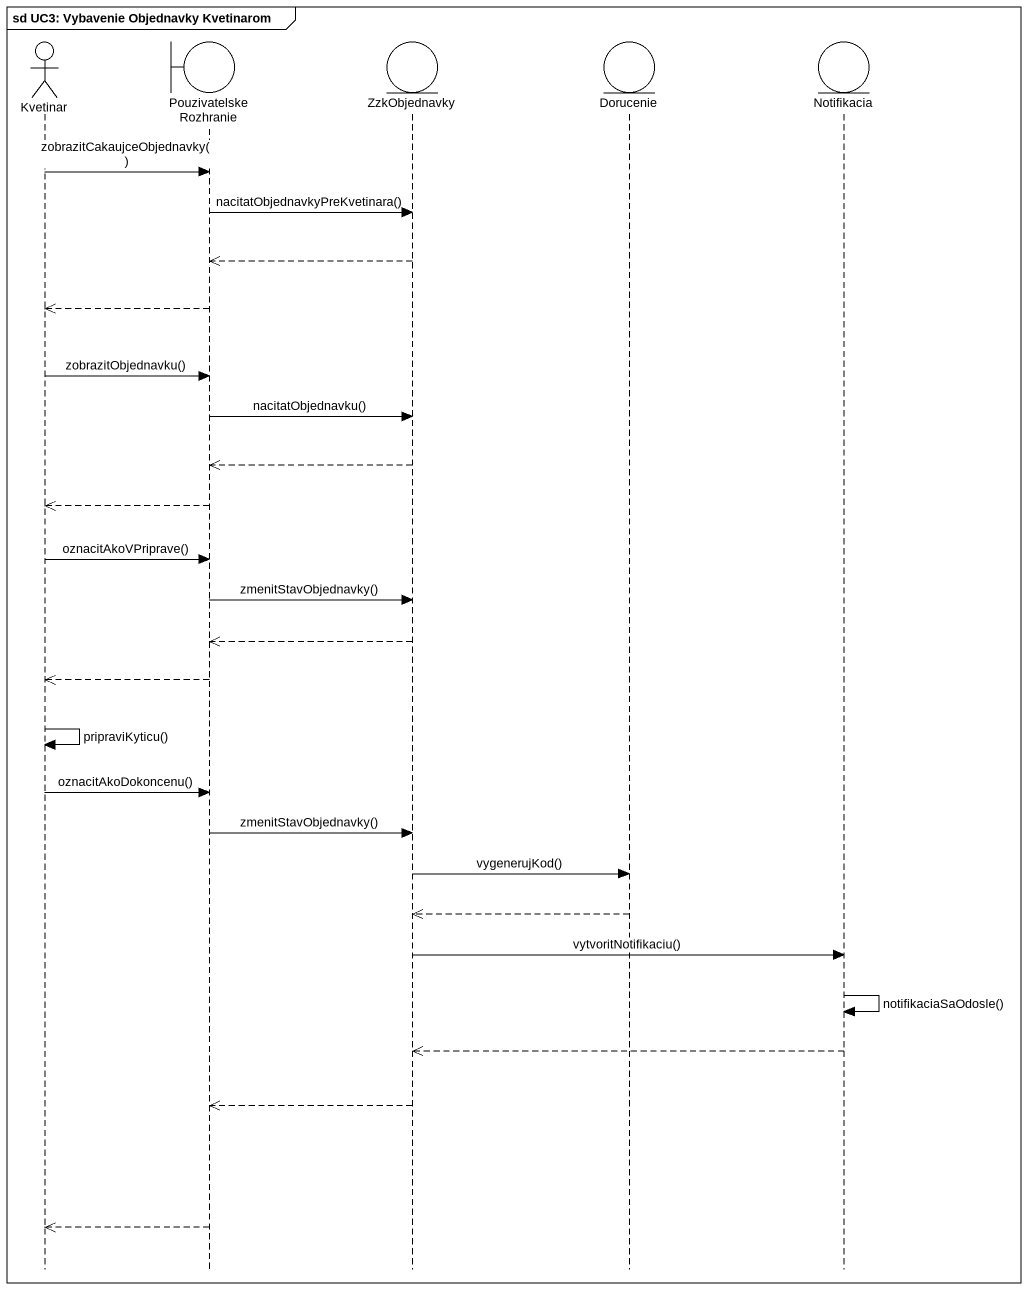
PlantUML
@startuml
mainframe sd UC3: Vybavenie Objednavky Kvetinarom
hide footbox
actor Kvetinar
boundary "Pouzivatelske Rozhranie" as Pouzivatelske_Rozhranie
entity ZzkObjednavky
entity Dorucenie
entity Notifikacia

Kvetinar -> Pouzivatelske_Rozhranie : zobrazitCakaujceObjednavky()
Pouzivatelske_Rozhranie -> ZzkObjednavky : nacitatObjednavkyPreKvetinara()
ZzkObjednavky -->> Pouzivatelske_Rozhranie
Pouzivatelske_Rozhranie -->> Kvetinar
Kvetinar -> Pouzivatelske_Rozhranie : zobrazitObjednavku()
Pouzivatelske_Rozhranie -> ZzkObjednavky : nacitatObjednavku()
ZzkObjednavky -->> Pouzivatelske_Rozhranie
Pouzivatelske_Rozhranie -->> Kvetinar
Kvetinar -> Pouzivatelske_Rozhranie : oznacitAkoVPriprave()
Pouzivatelske_Rozhranie -> ZzkObjednavky : zmenitStavObjednavky()
ZzkObjednavky -->> Pouzivatelske_Rozhranie
Pouzivatelske_Rozhranie -->> Kvetinar
Kvetinar -> Kvetinar : pripraviKyticu()
Kvetinar -> Pouzivatelske_Rozhranie : oznacitAkoDokoncenu()
Pouzivatelske_Rozhranie -> ZzkObjednavky : zmenitStavObjednavky()
ZzkObjednavky -> Dorucenie : vygenerujKod()
Dorucenie -->> ZzkObjednavky
ZzkObjednavky -> Notifikacia : vytvoritNotifikaciu()
Notifikacia -> Notifikacia : notifikaciaSaOdosle()
Notifikacia -->> ZzkObjednavky
ZzkObjednavky -->> Pouzivatelske_Rozhranie
Pouzivatelske_Rozhranie -->> Kvetinar
@enduml
